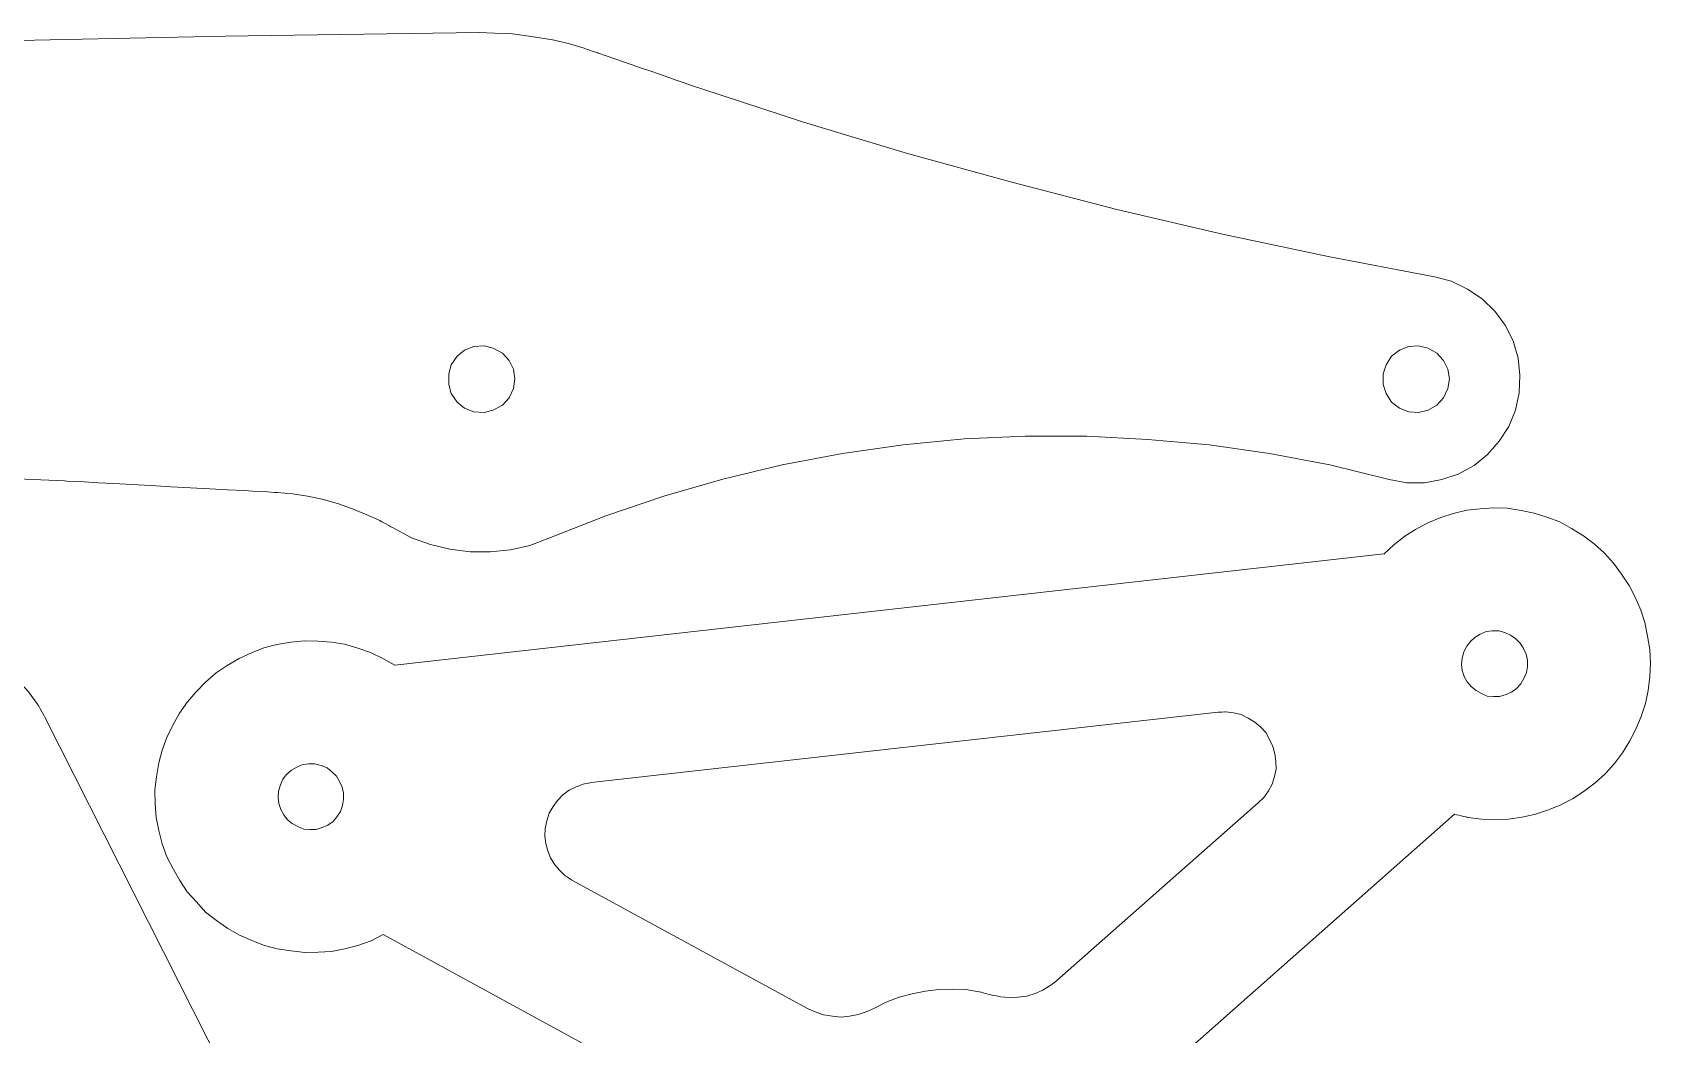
# Model space of a CAD drawing. Header units: millimetres. Extents: x -457 to 427, y -166 to 155.
# Drawn here: x -307.6 to -210.2, y -72.2 to -11.9 of the extents above; entities that cross this region are included whole.
import ezdxf

# ---------------------------------------------------------------- set-up
doc = ezdxf.new("R2010")
doc.units = ezdxf.units.MM
doc.header["$MEASUREMENT"] = 0
doc.layers.add('Livello 1', color=18, linetype='Continuous', true_color=0x000000)

msp = doc.modelspace()

# ---------------------------------------------------------------- linework, layer by layer
at = {"layer": 'Livello 1', "lineweight": 20}
for p, q in [((-226.272, -43.257), (-285.823, -49.942)), ((-285.086, -96.157), (-306.888, -53.069)), ((-274.006, -57.013), (-236.264, -52.777)), ((-233.839, -58.239), (-245.958, -68.922)), ((-243.139, -77.557), (-222.036, -58.91)), ((-260.974, -70.607), (-275.159, -62.876)), ((-286.52, -66.149), (-261.772, -79.649))]:
    msp.add_line(p, q, dxfattribs=at)
for points, knots in [([(-448.566, -23.418), (-448.566, -23.418), (-433.382, -21.506), (-433.382, -21.506), (-433.382, -21.506), (-418.199, -19.779), (-418.199, -19.779), (-418.199, -19.779), (-402.978, -18.235), (-402.978, -18.235), (-402.978, -18.235), (-387.721, -16.838), (-387.721, -16.838), (-387.721, -16.838), (-372.464, -15.588), (-372.464, -15.588), (-372.464, -15.588), (-357.207, -14.559), (-357.207, -14.559), (-357.207, -14.559), (-341.913, -13.676), (-341.913, -13.676), (-341.913, -13.676), (-326.656, -12.979), (-326.656, -12.979), (-326.656, -12.979), (-311.362, -12.427), (-311.362, -12.427), (-311.362, -12.427), (-296.031, -12.097), (-296.031, -12.097), (-296.031, -12.097), (-280.737, -11.876), (-280.737, -11.876)], [4, 4, 4, 4, 4.090909, 4.090909, 4.090909, 4.181818, 4.181818, 4.181818, 4.272727, 4.272727, 4.272727, 4.363636, 4.363636, 4.363636, 4.454545, 4.454545, 4.454545, 4.545455, 4.545455, 4.545455, 4.636364, 4.636364, 4.636364, 4.727273, 4.727273, 4.727273, 4.818182, 4.818182, 4.818182, 4.909091, 4.909091, 4.909091, 5, 5, 5, 5]), ([(-280.738, -11.874), (-280.738, -11.874), (-279.819, -11.911), (-279.819, -11.911), (-279.819, -11.911), (-278.9, -11.948), (-278.9, -11.948), (-278.9, -11.948), (-278.017, -12.059), (-278.017, -12.059), (-278.017, -12.059), (-277.098, -12.205), (-277.098, -12.205), (-277.098, -12.205), (-276.216, -12.352), (-276.216, -12.352), (-276.216, -12.352), (-275.297, -12.572), (-275.297, -12.572), (-275.297, -12.572), (-274.415, -12.83), (-274.415, -12.83), (-274.415, -12.83), (-273.57, -13.124), (-273.57, -13.123)], [0, 0, 0, 0, 0.125, 0.125, 0.125, 0.25, 0.25, 0.25, 0.375, 0.375, 0.375, 0.5, 0.5, 0.5, 0.625, 0.625, 0.625, 0.75, 0.75, 0.75, 0.875, 0.875, 0.875, 1, 1, 1, 1]), ([(-273.57, -13.123), (-273.513, -13.143), (-267.393, -15.256), (-267.393, -15.256), (-267.393, -15.256), (-261.216, -17.278), (-261.216, -17.278), (-261.216, -17.278), (-254.966, -19.153), (-254.966, -19.153), (-254.966, -19.153), (-248.68, -20.881), (-248.68, -20.881), (-248.68, -20.881), (-242.357, -22.535), (-242.357, -22.535), (-242.357, -22.535), (-235.996, -24.006), (-235.996, -24.006), (-235.996, -24.006), (-229.636, -25.365), (-229.636, -25.365), (-229.636, -25.365), (-223.239, -26.579), (-223.239, -26.579)], [1, 1, 1, 1, 1.124492, 1.124492, 1.124492, 1.249564, 1.249564, 1.249564, 1.374637, 1.374637, 1.374637, 1.49971, 1.49971, 1.49971, 1.624782, 1.624782, 1.624782, 1.749855, 1.749855, 1.749855, 1.874927, 1.874927, 1.874927, 2, 2, 2, 2]), ([(-223.239, -26.579), (-223.239, -26.579), (-222.209, -26.836), (-222.209, -26.836), (-222.209, -26.836), (-221.253, -27.315), (-221.253, -27.315), (-221.253, -27.315), (-220.371, -27.903), (-220.371, -27.903), (-220.371, -27.903), (-219.598, -28.638), (-219.598, -28.638), (-219.598, -28.638), (-218.974, -29.484), (-218.974, -29.484), (-218.974, -29.484), (-218.495, -30.441), (-218.495, -30.441), (-218.495, -30.441), (-218.201, -31.47), (-218.201, -31.47), (-218.201, -31.47), (-218.091, -32.499), (-218.091, -32.499), (-218.091, -32.499), (-218.128, -33.566), (-218.128, -33.566), (-218.128, -33.566), (-218.349, -34.595), (-218.349, -34.595), (-218.349, -34.595), (-218.754, -35.588), (-218.754, -35.588), (-218.754, -35.588), (-219.343, -36.469), (-219.343, -36.469), (-219.343, -36.469), (-220.04, -37.278), (-220.04, -37.278), (-220.04, -37.278), (-220.849, -37.939), (-220.849, -37.939), (-220.849, -37.939), (-221.805, -38.454), (-221.805, -38.454), (-221.805, -38.454), (-222.798, -38.784), (-222.798, -38.784), (-222.798, -38.784), (-223.827, -38.968), (-223.827, -38.968), (-223.827, -38.968), (-224.893, -38.968), (-224.893, -38.968), (-224.893, -38.968), (-225.96, -38.784), (-225.96, -38.784)], [2, 2, 2, 2, 2.052632, 2.052632, 2.052632, 2.105263, 2.105263, 2.105263, 2.157895, 2.157895, 2.157895, 2.210526, 2.210526, 2.210526, 2.263158, 2.263158, 2.263158, 2.315789, 2.315789, 2.315789, 2.368421, 2.368421, 2.368421, 2.421053, 2.421053, 2.421053, 2.473684, 2.473684, 2.473684, 2.526316, 2.526316, 2.526316, 2.578947, 2.578947, 2.578947, 2.631579, 2.631579, 2.631579, 2.684211, 2.684211, 2.684211, 2.736842, 2.736842, 2.736842, 2.789474, 2.789474, 2.789474, 2.842105, 2.842105, 2.842105, 2.894737, 2.894737, 2.894737, 2.947368, 2.947368, 2.947368, 3, 3, 3, 3]), ([(-278.606, -32.719), (-278.606, -32.719), (-278.679, -33.308), (-278.679, -33.308), (-278.679, -33.308), (-278.937, -33.86), (-278.937, -33.86), (-278.937, -33.86), (-279.341, -34.301), (-279.341, -34.301), (-279.341, -34.301), (-279.893, -34.595), (-279.893, -34.595), (-279.893, -34.595), (-280.444, -34.742), (-280.444, -34.742), (-280.444, -34.742), (-281.069, -34.704), (-281.069, -34.704), (-281.069, -34.704), (-281.62, -34.484), (-281.62, -34.484), (-281.62, -34.484), (-282.062, -34.116), (-282.062, -34.116), (-282.062, -34.116), (-282.429, -33.601), (-282.429, -33.601), (-282.429, -33.601), (-282.576, -33.05), (-282.576, -33.05), (-282.576, -33.05), (-282.576, -32.425), (-282.576, -32.425), (-282.576, -32.425), (-282.429, -31.873), (-282.429, -31.873), (-282.429, -31.873), (-282.062, -31.36), (-282.062, -31.36), (-282.062, -31.36), (-281.62, -30.992), (-281.62, -30.992), (-281.62, -30.992), (-281.069, -30.771), (-281.069, -30.771), (-281.069, -30.771), (-280.444, -30.734), (-280.444, -30.734), (-280.444, -30.734), (-279.893, -30.88), (-279.893, -30.88), (-279.893, -30.88), (-279.341, -31.175), (-279.341, -31.175), (-279.341, -31.175), (-278.937, -31.615), (-278.937, -31.615), (-278.937, -31.615), (-278.679, -32.13), (-278.679, -32.13), (-278.679, -32.13), (-278.606, -32.719), (-278.606, -32.719)], [0, 0, 0, 0, 0.047619, 0.047619, 0.047619, 0.095238, 0.095238, 0.095238, 0.142857, 0.142857, 0.142857, 0.190476, 0.190476, 0.190476, 0.238095, 0.238095, 0.238095, 0.285714, 0.285714, 0.285714, 0.333333, 0.333333, 0.333333, 0.380952, 0.380952, 0.380952, 0.428571, 0.428571, 0.428571, 0.47619, 0.47619, 0.47619, 0.52381, 0.52381, 0.52381, 0.571429, 0.571429, 0.571429, 0.619048, 0.619048, 0.619048, 0.666667, 0.666667, 0.666667, 0.714286, 0.714286, 0.714286, 0.761905, 0.761905, 0.761905, 0.809524, 0.809524, 0.809524, 0.857143, 0.857143, 0.857143, 0.904762, 0.904762, 0.904762, 0.952381, 0.952381, 0.952381, 1, 1, 1, 1]), ([(-222.32, -32.719), (-222.32, -32.719), (-222.43, -33.308), (-222.43, -33.308), (-222.43, -33.308), (-222.688, -33.86), (-222.688, -33.86), (-222.688, -33.86), (-223.092, -34.301), (-223.092, -34.301), (-223.092, -34.301), (-223.607, -34.595), (-223.607, -34.595), (-223.607, -34.595), (-224.195, -34.742), (-224.195, -34.742), (-224.195, -34.742), (-224.784, -34.704), (-224.784, -34.704), (-224.784, -34.704), (-225.335, -34.484), (-225.335, -34.484), (-225.335, -34.484), (-225.814, -34.116), (-225.814, -34.116), (-225.814, -34.116), (-226.144, -33.601), (-226.144, -33.601), (-226.144, -33.601), (-226.328, -33.05), (-226.328, -33.05), (-226.328, -33.05), (-226.328, -32.425), (-226.328, -32.425), (-226.328, -32.425), (-226.144, -31.873), (-226.144, -31.873), (-226.144, -31.873), (-225.814, -31.36), (-225.814, -31.36), (-225.814, -31.36), (-225.335, -30.992), (-225.335, -30.992), (-225.335, -30.992), (-224.784, -30.771), (-224.784, -30.771), (-224.784, -30.771), (-224.195, -30.734), (-224.195, -30.734), (-224.195, -30.734), (-223.607, -30.88), (-223.607, -30.88), (-223.607, -30.88), (-223.092, -31.175), (-223.092, -31.175), (-223.092, -31.175), (-222.688, -31.615), (-222.688, -31.615), (-222.688, -31.615), (-222.43, -32.13), (-222.43, -32.13), (-222.43, -32.13), (-222.32, -32.719), (-222.32, -32.719)], [0, 0, 0, 0, 0.047619, 0.047619, 0.047619, 0.095238, 0.095238, 0.095238, 0.142857, 0.142857, 0.142857, 0.190476, 0.190476, 0.190476, 0.238095, 0.238095, 0.238095, 0.285714, 0.285714, 0.285714, 0.333333, 0.333333, 0.333333, 0.380952, 0.380952, 0.380952, 0.428571, 0.428571, 0.428571, 0.47619, 0.47619, 0.47619, 0.52381, 0.52381, 0.52381, 0.571429, 0.571429, 0.571429, 0.619048, 0.619048, 0.619048, 0.666667, 0.666667, 0.666667, 0.714286, 0.714286, 0.714286, 0.761905, 0.761905, 0.761905, 0.809524, 0.809524, 0.809524, 0.857143, 0.857143, 0.857143, 0.904762, 0.904762, 0.904762, 0.952381, 0.952381, 0.952381, 1, 1, 1, 1]), ([(-225.962, -38.784), (-225.962, -38.784), (-229.527, -37.903), (-229.527, -37.903), (-229.527, -37.903), (-233.167, -37.204), (-233.167, -37.204), (-233.167, -37.204), (-236.806, -36.691), (-236.806, -36.691), (-236.806, -36.691), (-240.482, -36.36), (-240.482, -36.36), (-240.482, -36.36), (-244.158, -36.176), (-244.158, -36.176), (-244.158, -36.176), (-247.872, -36.176), (-247.872, -36.176), (-247.872, -36.176), (-251.549, -36.323), (-251.549, -36.323), (-251.549, -36.323), (-255.225, -36.691), (-255.225, -36.691), (-255.225, -36.691), (-258.865, -37.204), (-258.865, -37.204), (-258.865, -37.204), (-262.503, -37.903), (-262.503, -37.903), (-262.503, -37.903), (-266.069, -38.748), (-266.069, -38.748), (-266.069, -38.748), (-269.635, -39.778), (-269.635, -39.778), (-269.635, -39.778), (-273.128, -40.954), (-273.128, -40.954), (-273.128, -40.954), (-276.547, -42.314), (-276.547, -42.314)], [-1, -1, -1, -1, -0.928571, -0.928571, -0.928571, -0.857143, -0.857143, -0.857143, -0.785714, -0.785714, -0.785714, -0.714286, -0.714286, -0.714286, -0.642857, -0.642857, -0.642857, -0.571429, -0.571429, -0.571429, -0.5, -0.5, -0.5, -0.428571, -0.428571, -0.428571, -0.357143, -0.357143, -0.357143, -0.285714, -0.285714, -0.285714, -0.214286, -0.214286, -0.214286, -0.142857, -0.142857, -0.142857, -0.071429, -0.071429, -0.071429, 0, 0, 0, 0]), ([(-292.907, -39.557), (-292.933, -39.555), (-305.7, -38.858), (-305.7, -38.858), (-305.7, -38.858), (-318.495, -38.306), (-318.495, -38.306), (-318.495, -38.306), (-331.289, -37.938), (-331.289, -37.938), (-331.289, -37.938), (-344.119, -37.755), (-344.119, -37.755), (-344.119, -37.755), (-356.913, -37.718), (-356.913, -37.718), (-356.913, -37.718), (-369.744, -37.828), (-369.744, -37.828), (-369.744, -37.828), (-382.538, -38.122), (-382.538, -38.122), (-382.538, -38.122), (-395.332, -38.601), (-395.332, -38.601), (-395.332, -38.601), (-408.125, -39.189), (-408.125, -39.189), (-408.125, -39.189), (-420.919, -39.998), (-420.919, -39.998), (-420.919, -39.998), (-433.713, -40.954), (-433.713, -40.954), (-433.713, -40.954), (-446.47, -42.057), (-446.47, -42.057)], [2, 2, 2, 2, 2.083256, 2.083256, 2.083256, 2.166597, 2.166597, 2.166597, 2.249937, 2.249937, 2.249937, 2.333277, 2.333277, 2.333277, 2.416618, 2.416618, 2.416618, 2.499958, 2.499958, 2.499958, 2.583298, 2.583298, 2.583298, 2.666639, 2.666639, 2.666639, 2.749979, 2.749979, 2.749979, 2.833319, 2.833319, 2.833319, 2.91666, 2.91666, 2.91666, 3, 3, 3, 3]), ([(-285.923, -41.688), (-285.93, -41.684), (-286.731, -41.247), (-286.731, -41.247), (-286.731, -41.247), (-287.54, -40.88), (-287.54, -40.88), (-287.54, -40.88), (-288.421, -40.512), (-288.421, -40.512), (-288.421, -40.512), (-289.267, -40.218), (-289.267, -40.218), (-289.267, -40.218), (-290.186, -39.96), (-290.186, -39.96), (-290.186, -39.96), (-291.069, -39.777), (-291.069, -39.777), (-291.069, -39.777), (-291.988, -39.631), (-291.988, -39.631), (-291.988, -39.631), (-292.907, -39.557), (-292.907, -39.557)], [1, 1, 1, 1, 1.124485, 1.124485, 1.124485, 1.249559, 1.249559, 1.249559, 1.374632, 1.374632, 1.374632, 1.499706, 1.499706, 1.499706, 1.624779, 1.624779, 1.624779, 1.749853, 1.749853, 1.749853, 1.874926, 1.874926, 1.874926, 2, 2, 2, 2]), ([(-222.036, -58.91), (-222.036, -58.911), (-221.2, -59.113), (-221.2, -59.113), (-221.2, -59.113), (-220.411, -59.211), (-220.411, -59.211), (-220.411, -59.211), (-219.595, -59.23), (-219.595, -59.23), (-219.595, -59.23), (-218.784, -59.213), (-218.784, -59.213), (-218.784, -59.213), (-217.948, -59.083), (-217.948, -59.083), (-217.948, -59.083), (-217.152, -58.92), (-217.152, -58.92), (-217.152, -58.92), (-216.369, -58.647), (-216.369, -58.647), (-216.369, -58.647), (-215.626, -58.342), (-215.626, -58.342), (-215.626, -58.342), (-214.891, -57.964), (-214.891, -57.964), (-214.891, -57.964), (-214.202, -57.516), (-214.202, -57.516), (-214.202, -57.516), (-213.552, -57.036), (-213.552, -57.036), (-213.552, -57.036), (-212.947, -56.488), (-212.947, -56.488), (-212.947, -56.488), (-212.388, -55.87), (-212.388, -55.87), (-212.388, -55.87), (-211.905, -55.223), (-211.905, -55.223), (-211.905, -55.223), (-211.468, -54.509), (-211.468, -54.509), (-211.468, -54.509), (-211.104, -53.801), (-211.104, -53.801), (-211.104, -53.801), (-210.784, -53.026), (-210.784, -53.026), (-210.784, -53.026), (-210.537, -52.258), (-210.537, -52.258), (-210.537, -52.258), (-210.368, -51.462), (-210.368, -51.462), (-210.368, -51.462), (-210.276, -50.638), (-210.276, -50.638), (-210.276, -50.638), (-210.22, -49.819), (-210.22, -49.819), (-210.22, -49.819), (-210.273, -49.011), (-210.273, -49.011), (-210.273, -49.011), (-210.401, -48.211), (-210.401, -48.211), (-210.401, -48.211), (-210.568, -47.378), (-210.568, -47.378), (-210.568, -47.378), (-210.8, -46.628), (-210.8, -46.628), (-210.8, -46.628), (-211.146, -45.854), (-211.146, -45.854), (-211.146, -45.854), (-211.52, -45.156), (-211.52, -45.156), (-211.52, -45.156), (-211.968, -44.466), (-211.968, -44.466), (-211.968, -44.466), (-212.448, -43.817), (-212.448, -43.817), (-212.448, -43.817), (-212.997, -43.212), (-212.997, -43.212), (-212.997, -43.212), (-213.615, -42.653), (-213.615, -42.653), (-213.615, -42.653), (-214.261, -42.17), (-214.261, -42.17), (-214.261, -42.17), (-214.975, -41.733), (-214.975, -41.733), (-214.975, -41.733), (-215.687, -41.332), (-215.687, -41.332), (-215.687, -41.332), (-216.459, -41.049), (-216.459, -41.049), (-216.459, -41.049), (-217.227, -40.802), (-217.227, -40.802), (-217.227, -40.802), (-218.023, -40.631), (-218.023, -40.631), (-218.023, -40.631), (-218.851, -40.502), (-218.851, -40.502), (-218.851, -40.502), (-219.668, -40.482), (-219.668, -40.482), (-219.668, -40.482), (-220.475, -40.536), (-220.475, -40.536), (-220.475, -40.536), (-221.279, -40.626), (-221.279, -40.626), (-221.279, -40.626), (-222.107, -40.831), (-222.107, -40.831), (-222.107, -40.831), (-222.858, -41.063), (-222.858, -41.063), (-222.858, -41.063), (-223.637, -41.373), (-223.637, -41.373), (-223.637, -41.373), (-224.367, -41.788), (-224.367, -41.788), (-224.367, -41.788), (-225.025, -42.195), (-225.025, -42.195), (-225.025, -42.195), (-225.67, -42.71), (-225.67, -42.71), (-225.67, -42.71), (-226.274, -43.259), (-226.274, -43.259)], [28.161007, 28.161007, 28.161007, 28.161007, 28.181841, 28.181841, 28.181841, 28.202674, 28.202674, 28.202674, 28.223507, 28.223507, 28.223507, 28.244341, 28.244341, 28.244341, 28.265174, 28.265174, 28.265174, 28.286007, 28.286007, 28.286007, 28.306841, 28.306841, 28.306841, 28.327674, 28.327674, 28.327674, 28.348507, 28.348507, 28.348507, 28.369341, 28.369341, 28.369341, 28.390174, 28.390174, 28.390174, 28.411007, 28.411007, 28.411007, 28.431841, 28.431841, 28.431841, 28.452674, 28.452674, 28.452674, 28.473507, 28.473507, 28.473507, 28.494341, 28.494341, 28.494341, 28.515174, 28.515174, 28.515174, 28.536007, 28.536007, 28.536007, 28.556841, 28.556841, 28.556841, 28.577674, 28.577674, 28.577674, 28.598507, 28.598507, 28.598507, 28.619341, 28.619341, 28.619341, 28.640174, 28.640174, 28.640174, 28.661007, 28.661007, 28.661007, 28.681841, 28.681841, 28.681841, 28.702674, 28.702674, 28.702674, 28.723507, 28.723507, 28.723507, 28.744341, 28.744341, 28.744341, 28.765174, 28.765174, 28.765174, 28.786007, 28.786007, 28.786007, 28.806841, 28.806841, 28.806841, 28.827674, 28.827674, 28.827674, 28.848507, 28.848507, 28.848507, 28.869341, 28.869341, 28.869341, 28.890174, 28.890174, 28.890174, 28.911007, 28.911007, 28.911007, 28.931841, 28.931841, 28.931841, 28.952674, 28.952674, 28.952674, 28.973507, 28.973507, 28.973507, 28.994341, 28.994341, 28.994341, 29.015174, 29.015174, 29.015174, 29.036007, 29.036007, 29.036007, 29.056841, 29.056841, 29.056841, 29.077674, 29.077674, 29.077674, 29.098507, 29.098507, 29.098507, 29.119341, 29.119341, 29.119341, 29.140174, 29.140174, 29.140174, 29.161007, 29.161007, 29.161007, 29.161007]), ([(-276.547, -42.314), (-276.547, -42.314), (-277.687, -42.756), (-277.687, -42.756), (-277.687, -42.756), (-278.863, -43.012), (-278.863, -43.012), (-278.863, -43.012), (-280.076, -43.123), (-280.076, -43.123), (-280.076, -43.123), (-281.29, -43.123), (-281.29, -43.123), (-281.29, -43.123), (-282.504, -42.976), (-282.504, -42.976), (-282.504, -42.976), (-283.68, -42.682), (-283.68, -42.682), (-283.68, -42.682), (-284.82, -42.277), (-284.82, -42.277), (-284.82, -42.277), (-285.923, -41.688), (-285.923, -41.688)], [0, 0, 0, 0, 0.125, 0.125, 0.125, 0.25, 0.25, 0.25, 0.375, 0.375, 0.375, 0.5, 0.5, 0.5, 0.625, 0.625, 0.625, 0.75, 0.75, 0.75, 0.875, 0.875, 0.875, 1, 1, 1, 1]), ([(-306.888, -53.069), (-306.889, -53.069), (-307.329, -52.296), (-307.329, -52.296), (-307.329, -52.296), (-307.88, -51.561), (-307.88, -51.561), (-307.88, -51.561), (-308.506, -50.863), (-308.506, -50.863), (-308.506, -50.863), (-309.204, -50.274), (-309.204, -50.274), (-309.204, -50.274), (-309.976, -49.723), (-309.976, -49.723), (-309.976, -49.723), (-310.785, -49.318), (-310.785, -49.318), (-310.785, -49.318), (-311.631, -48.951), (-311.631, -48.951), (-311.631, -48.951), (-312.512, -48.693), (-312.512, -48.693), (-312.512, -48.693), (-313.432, -48.547), (-313.432, -48.547), (-313.432, -48.547), (-314.351, -48.509), (-314.351, -48.509), (-314.351, -48.509), (-315.27, -48.547), (-315.27, -48.547), (-315.27, -48.547), (-316.152, -48.731), (-316.152, -48.731)], [296.790208, 296.790208, 296.790208, 296.790208, 296.873542, 296.873542, 296.873542, 296.956875, 296.956875, 296.956875, 297.040208, 297.040208, 297.040208, 297.123542, 297.123542, 297.123542, 297.206875, 297.206875, 297.206875, 297.290208, 297.290208, 297.290208, 297.373542, 297.373542, 297.373542, 297.456875, 297.456875, 297.456875, 297.540208, 297.540208, 297.540208, 297.623542, 297.623542, 297.623542, 297.706875, 297.706875, 297.706875, 297.790208, 297.790208, 297.790208, 297.790208]), ([(-285.823, -49.942), (-285.823, -49.942), (-286.534, -49.54), (-286.534, -49.54), (-286.534, -49.54), (-287.277, -49.18), (-287.277, -49.18), (-287.277, -49.18), (-288.045, -48.933), (-288.045, -48.933), (-288.045, -48.933), (-288.85, -48.69), (-288.85, -48.69), (-288.85, -48.69), (-289.641, -48.558), (-289.641, -48.558), (-289.641, -48.558), (-290.461, -48.502), (-290.461, -48.502), (-290.461, -48.502), (-291.278, -48.482), (-291.278, -48.482), (-291.278, -48.482), (-292.082, -48.572), (-292.082, -48.572), (-292.082, -48.572), (-292.918, -48.703), (-292.918, -48.703), (-292.918, -48.703), (-293.708, -48.903), (-293.708, -48.903), (-293.708, -48.903), (-294.451, -49.208), (-294.451, -49.208), (-294.451, -49.208), (-295.19, -49.55), (-295.19, -49.55), (-295.19, -49.55), (-295.92, -49.965), (-295.92, -49.965), (-295.92, -49.965), (-296.573, -50.409), (-296.573, -50.409), (-296.573, -50.409), (-297.213, -50.961), (-297.213, -50.961), (-297.213, -50.961), (-297.777, -51.542), (-297.777, -51.542), (-297.777, -51.542), (-298.3, -52.156), (-298.3, -52.156), (-298.3, -52.156), (-298.778, -52.838), (-298.778, -52.838), (-298.778, -52.838), (-299.18, -53.549), (-299.18, -53.549), (-299.18, -53.549), (-299.54, -54.293), (-299.54, -54.293), (-299.54, -54.293), (-299.824, -55.065), (-299.824, -55.065), (-299.824, -55.065), (-300.034, -55.828), (-300.034, -55.828), (-300.034, -55.828), (-300.164, -56.656), (-300.164, -56.656), (-300.164, -56.656), (-300.26, -57.445), (-300.26, -57.445), (-300.26, -57.445), (-300.239, -58.294), (-300.239, -58.294), (-300.239, -58.294), (-300.185, -59.102), (-300.185, -59.102), (-300.185, -59.102), (-300.022, -59.897), (-300.022, -59.897), (-300.022, -59.897), (-299.822, -60.688), (-299.822, -60.688), (-299.822, -60.688), (-299.55, -61.471), (-299.55, -61.471), (-299.55, -61.471), (-299.172, -62.205), (-299.172, -62.205), (-299.172, -62.205), (-298.761, -62.9), (-298.761, -62.9), (-298.761, -62.9), (-298.314, -63.59), (-298.314, -63.59), (-298.314, -63.59), (-297.765, -64.194), (-297.765, -64.194), (-297.765, -64.194), (-297.216, -64.799), (-297.216, -64.799), (-297.216, -64.799), (-296.566, -65.319), (-296.566, -65.319), (-296.566, -65.319), (-295.884, -65.797), (-295.884, -65.797), (-295.884, -65.797), (-295.173, -66.198), (-295.173, -66.198), (-295.173, -66.198), (-294.433, -66.522), (-294.433, -66.522), (-294.433, -66.522), (-293.661, -66.805), (-293.661, -66.805), (-293.661, -66.805), (-292.897, -67.014), (-292.897, -67.014), (-292.897, -67.014), (-292.069, -67.144), (-292.069, -67.144), (-292.069, -67.144), (-291.245, -67.237), (-291.245, -67.237), (-291.245, -67.237), (-290.433, -67.22), (-290.433, -67.22), (-290.433, -67.22), (-289.626, -67.166), (-289.626, -67.166), (-289.626, -67.166), (-288.83, -67.004), (-288.83, -67.004), (-288.83, -67.004), (-288.039, -66.804), (-288.039, -66.804), (-288.039, -66.804), (-287.255, -66.531), (-287.255, -66.531), (-287.255, -66.531), (-286.521, -66.153), (-286.521, -66.153)], [59.92556, 59.92556, 59.92556, 59.92556, 59.946394, 59.946394, 59.946394, 59.967227, 59.967227, 59.967227, 59.98806, 59.98806, 59.98806, 60.008894, 60.008894, 60.008894, 60.029727, 60.029727, 60.029727, 60.05056, 60.05056, 60.05056, 60.071394, 60.071394, 60.071394, 60.092227, 60.092227, 60.092227, 60.11306, 60.11306, 60.11306, 60.133894, 60.133894, 60.133894, 60.154727, 60.154727, 60.154727, 60.17556, 60.17556, 60.17556, 60.196394, 60.196394, 60.196394, 60.217227, 60.217227, 60.217227, 60.23806, 60.23806, 60.23806, 60.258894, 60.258894, 60.258894, 60.279727, 60.279727, 60.279727, 60.30056, 60.30056, 60.30056, 60.321394, 60.321394, 60.321394, 60.342227, 60.342227, 60.342227, 60.36306, 60.36306, 60.36306, 60.383894, 60.383894, 60.383894, 60.404727, 60.404727, 60.404727, 60.42556, 60.42556, 60.42556, 60.446394, 60.446394, 60.446394, 60.467227, 60.467227, 60.467227, 60.48806, 60.48806, 60.48806, 60.508894, 60.508894, 60.508894, 60.529727, 60.529727, 60.529727, 60.55056, 60.55056, 60.55056, 60.571394, 60.571394, 60.571394, 60.592227, 60.592227, 60.592227, 60.61306, 60.61306, 60.61306, 60.633894, 60.633894, 60.633894, 60.654727, 60.654727, 60.654727, 60.67556, 60.67556, 60.67556, 60.696394, 60.696394, 60.696394, 60.717227, 60.717227, 60.717227, 60.73806, 60.73806, 60.73806, 60.758894, 60.758894, 60.758894, 60.779727, 60.779727, 60.779727, 60.80056, 60.80056, 60.80056, 60.821394, 60.821394, 60.821394, 60.842227, 60.842227, 60.842227, 60.86306, 60.86306, 60.86306, 60.883894, 60.883894, 60.883894, 60.904727, 60.904727, 60.904727, 60.92556, 60.92556, 60.92556, 60.92556]), ([(-217.637, -49.649), (-217.637, -49.649), (-217.633, -50.019), (-217.633, -50.019), (-217.633, -50.019), (-217.701, -50.396), (-217.701, -50.396), (-217.701, -50.396), (-217.847, -50.745), (-217.847, -50.745), (-217.847, -50.745), (-218.033, -51.061), (-218.033, -51.061), (-218.033, -51.061), (-218.297, -51.35), (-218.297, -51.35), (-218.297, -51.35), (-218.605, -51.57), (-218.605, -51.57), (-218.605, -51.57), (-218.922, -51.716), (-218.922, -51.716), (-218.922, -51.716), (-219.315, -51.834), (-219.315, -51.834), (-219.315, -51.834), (-219.685, -51.839), (-219.685, -51.839), (-219.685, -51.839), (-220.058, -51.807), (-220.058, -51.807), (-220.058, -51.807), (-220.407, -51.661), (-220.407, -51.661), (-220.407, -51.661), (-220.724, -51.475), (-220.724, -51.475), (-220.724, -51.475), (-221.008, -51.248), (-221.008, -51.248), (-221.008, -51.248), (-221.264, -50.944), (-221.264, -50.944), (-221.264, -50.944), (-221.447, -50.631), (-221.447, -50.631), (-221.447, -50.631), (-221.562, -50.274), (-221.562, -50.274), (-221.562, -50.274), (-221.602, -49.908), (-221.602, -49.908), (-221.602, -49.908), (-221.57, -49.534), (-221.57, -49.534), (-221.57, -49.534), (-221.466, -49.152), (-221.466, -49.152), (-221.466, -49.152), (-221.283, -48.799), (-221.283, -48.799), (-221.283, -48.799), (-221.057, -48.516), (-221.057, -48.516), (-221.057, -48.516), (-220.788, -48.263), (-220.788, -48.263), (-220.788, -48.263), (-220.476, -48.08), (-220.476, -48.08), (-220.476, -48.08), (-220.123, -47.929), (-220.123, -47.929), (-220.123, -47.929), (-219.758, -47.889), (-219.758, -47.889), (-219.758, -47.889), (-219.352, -47.881), (-219.352, -47.881), (-219.352, -47.881), (-219.007, -47.99), (-219.007, -47.99), (-219.007, -47.99), (-218.658, -48.136), (-218.658, -48.136), (-218.658, -48.136), (-218.337, -48.359), (-218.337, -48.359), (-218.337, -48.359), (-218.084, -48.626), (-218.084, -48.626), (-218.084, -48.626), (-217.865, -48.934), (-217.865, -48.934), (-217.865, -48.934), (-217.714, -49.288), (-217.714, -49.288), (-217.714, -49.288), (-217.637, -49.649), (-217.637, -49.649)], [0, 0, 0, 0, 0.030303, 0.030303, 0.030303, 0.060606, 0.060606, 0.060606, 0.090909, 0.090909, 0.090909, 0.121212, 0.121212, 0.121212, 0.151515, 0.151515, 0.151515, 0.181818, 0.181818, 0.181818, 0.212121, 0.212121, 0.212121, 0.242424, 0.242424, 0.242424, 0.272727, 0.272727, 0.272727, 0.30303, 0.30303, 0.30303, 0.333333, 0.333333, 0.333333, 0.363636, 0.363636, 0.363636, 0.393939, 0.393939, 0.393939, 0.424242, 0.424242, 0.424242, 0.454545, 0.454545, 0.454545, 0.484848, 0.484848, 0.484848, 0.515152, 0.515152, 0.515152, 0.545455, 0.545455, 0.545455, 0.575758, 0.575758, 0.575758, 0.606061, 0.606061, 0.606061, 0.636364, 0.636364, 0.636364, 0.666667, 0.666667, 0.666667, 0.69697, 0.69697, 0.69697, 0.727273, 0.727273, 0.727273, 0.757576, 0.757576, 0.757576, 0.787879, 0.787879, 0.787879, 0.818182, 0.818182, 0.818182, 0.848485, 0.848485, 0.848485, 0.878788, 0.878788, 0.878788, 0.909091, 0.909091, 0.909091, 0.939394, 0.939394, 0.939394, 0.969697, 0.969697, 0.969697, 1, 1, 1, 1]), ([(-236.264, -52.777), (-236.264, -52.776), (-235.785, -52.76), (-235.785, -52.76), (-235.785, -52.76), (-235.334, -52.819), (-235.334, -52.819), (-235.334, -52.819), (-234.88, -52.917), (-234.88, -52.917), (-234.88, -52.917), (-234.449, -53.127), (-234.449, -53.127), (-234.449, -53.127), (-234.051, -53.379), (-234.051, -53.379), (-234.051, -53.379), (-233.685, -53.671), (-233.685, -53.671), (-233.685, -53.671), (-233.389, -54.007), (-233.389, -54.007), (-233.389, -54.007), (-233.156, -54.425), (-233.156, -54.425), (-233.156, -54.425), (-232.961, -54.847), (-232.961, -54.847), (-232.961, -54.847), (-232.839, -55.277), (-232.839, -55.277), (-232.839, -55.277), (-232.785, -55.752), (-232.785, -55.752), (-232.785, -55.752), (-232.772, -56.195), (-232.772, -56.195), (-232.772, -56.195), (-232.87, -56.649), (-232.87, -56.649), (-232.87, -56.649), (-233.003, -57.109), (-233.003, -57.109), (-233.003, -57.109), (-233.217, -57.502), (-233.217, -57.502), (-233.217, -57.502), (-233.505, -57.905), (-233.505, -57.905), (-233.505, -57.905), (-233.838, -58.237), (-233.838, -58.237)], [74.288761, 74.288761, 74.288761, 74.288761, 74.347585, 74.347585, 74.347585, 74.406408, 74.406408, 74.406408, 74.465232, 74.465232, 74.465232, 74.524055, 74.524055, 74.524055, 74.582879, 74.582879, 74.582879, 74.641702, 74.641702, 74.641702, 74.700526, 74.700526, 74.700526, 74.75935, 74.75935, 74.75935, 74.818173, 74.818173, 74.818173, 74.876997, 74.876997, 74.876997, 74.93582, 74.93582, 74.93582, 74.994644, 74.994644, 74.994644, 75.053467, 75.053467, 75.053467, 75.112291, 75.112291, 75.112291, 75.171114, 75.171114, 75.171114, 75.229938, 75.229938, 75.229938, 75.288761, 75.288761, 75.288761, 75.288761]), ([(-288.916, -57.65), (-288.916, -57.65), (-288.912, -58.02), (-288.912, -58.02), (-288.912, -58.02), (-288.981, -58.397), (-288.981, -58.397), (-288.981, -58.397), (-289.09, -58.742), (-289.09, -58.742), (-289.09, -58.742), (-289.312, -59.063), (-289.312, -59.063), (-289.312, -59.063), (-289.539, -59.348), (-289.539, -59.348), (-289.539, -59.348), (-289.847, -59.567), (-289.847, -59.567), (-289.847, -59.567), (-290.2, -59.718), (-290.2, -59.718), (-290.2, -59.718), (-290.558, -59.833), (-290.558, -59.833), (-290.558, -59.833), (-290.928, -59.837), (-290.928, -59.837), (-290.928, -59.837), (-291.301, -59.805), (-291.301, -59.805), (-291.301, -59.805), (-291.651, -59.659), (-291.651, -59.659), (-291.651, -59.659), (-292.004, -59.477), (-292.004, -59.477), (-292.004, -59.477), (-292.288, -59.25), (-292.288, -59.25), (-292.288, -59.25), (-292.508, -58.942), (-292.508, -58.942), (-292.508, -58.942), (-292.691, -58.629), (-292.691, -58.629), (-292.691, -58.629), (-292.805, -58.272), (-292.805, -58.272), (-292.805, -58.272), (-292.846, -57.906), (-292.846, -57.906), (-292.846, -57.906), (-292.815, -57.532), (-292.815, -57.532), (-292.815, -57.532), (-292.709, -57.15), (-292.709, -57.15), (-292.709, -57.15), (-292.564, -56.802), (-292.564, -56.802), (-292.564, -56.802), (-292.337, -56.517), (-292.337, -56.517), (-292.337, -56.517), (-292.033, -56.262), (-292.033, -56.262), (-292.033, -56.262), (-291.72, -56.078), (-291.72, -56.078), (-291.72, -56.078), (-291.367, -55.929), (-291.367, -55.929), (-291.367, -55.929), (-291.002, -55.888), (-291.002, -55.888), (-291.002, -55.888), (-290.632, -55.883), (-290.632, -55.883), (-290.632, -55.883), (-290.25, -55.988), (-290.25, -55.988), (-290.25, -55.988), (-289.902, -56.133), (-289.902, -56.133), (-289.902, -56.133), (-289.617, -56.361), (-289.617, -56.361), (-289.617, -56.361), (-289.329, -56.624), (-289.329, -56.624), (-289.329, -56.624), (-289.146, -56.936), (-289.146, -56.936), (-289.146, -56.936), (-288.996, -57.289), (-288.996, -57.289), (-288.996, -57.289), (-288.916, -57.65), (-288.916, -57.65)], [0, 0, 0, 0, 0.030303, 0.030303, 0.030303, 0.060606, 0.060606, 0.060606, 0.090909, 0.090909, 0.090909, 0.121212, 0.121212, 0.121212, 0.151515, 0.151515, 0.151515, 0.181818, 0.181818, 0.181818, 0.212121, 0.212121, 0.212121, 0.242424, 0.242424, 0.242424, 0.272727, 0.272727, 0.272727, 0.30303, 0.30303, 0.30303, 0.333333, 0.333333, 0.333333, 0.363636, 0.363636, 0.363636, 0.393939, 0.393939, 0.393939, 0.424242, 0.424242, 0.424242, 0.454545, 0.454545, 0.454545, 0.484848, 0.484848, 0.484848, 0.515152, 0.515152, 0.515152, 0.545455, 0.545455, 0.545455, 0.575758, 0.575758, 0.575758, 0.606061, 0.606061, 0.606061, 0.636364, 0.636364, 0.636364, 0.666667, 0.666667, 0.666667, 0.69697, 0.69697, 0.69697, 0.727273, 0.727273, 0.727273, 0.757576, 0.757576, 0.757576, 0.787879, 0.787879, 0.787879, 0.818182, 0.818182, 0.818182, 0.848485, 0.848485, 0.848485, 0.878788, 0.878788, 0.878788, 0.909091, 0.909091, 0.909091, 0.939394, 0.939394, 0.939394, 0.969697, 0.969697, 0.969697, 1, 1, 1, 1]), ([(-275.159, -62.876), (-275.16, -62.876), (-275.558, -62.625), (-275.558, -62.625), (-275.558, -62.625), (-275.891, -62.293), (-275.891, -62.293), (-275.891, -62.293), (-276.187, -61.956), (-276.187, -61.956), (-276.187, -61.956), (-276.456, -61.542), (-276.456, -61.542), (-276.456, -61.542), (-276.615, -61.116), (-276.615, -61.116), (-276.615, -61.116), (-276.737, -60.686), (-276.737, -60.686), (-276.737, -60.686), (-276.791, -60.211), (-276.791, -60.211), (-276.791, -60.211), (-276.767, -59.765), (-276.767, -59.765), (-276.767, -59.765), (-276.67, -59.309), (-276.67, -59.309), (-276.67, -59.309), (-276.537, -58.851), (-276.537, -58.851), (-276.537, -58.851), (-276.285, -58.452), (-276.285, -58.452), (-276.285, -58.452), (-276.03, -58.092), (-276.03, -58.092), (-276.03, -58.092), (-275.698, -57.758), (-275.698, -57.758), (-275.698, -57.758), (-275.324, -57.458), (-275.324, -57.458), (-275.324, -57.458), (-274.903, -57.263), (-274.903, -57.263), (-274.903, -57.263), (-274.477, -57.104), (-274.477, -57.104), (-274.477, -57.104), (-274.006, -57.014), (-274.006, -57.013)], [35.311298, 35.311298, 35.311298, 35.311298, 35.370122, 35.370122, 35.370122, 35.428945, 35.428945, 35.428945, 35.487769, 35.487769, 35.487769, 35.546592, 35.546592, 35.546592, 35.605416, 35.605416, 35.605416, 35.664239, 35.664239, 35.664239, 35.723063, 35.723063, 35.723063, 35.781886, 35.781886, 35.781886, 35.84071, 35.84071, 35.84071, 35.899534, 35.899534, 35.899534, 35.958357, 35.958357, 35.958357, 36.017181, 36.017181, 36.017181, 36.076004, 36.076004, 36.076004, 36.134828, 36.134828, 36.134828, 36.193651, 36.193651, 36.193651, 36.252475, 36.252475, 36.252475, 36.311298, 36.311298, 36.311298, 36.311298]), ([(-245.958, -68.922), (-245.971, -68.931), (-246.367, -69.226), (-246.367, -69.226), (-246.367, -69.226), (-246.818, -69.498), (-246.818, -69.498), (-246.818, -69.498), (-247.276, -69.697), (-247.276, -69.697), (-247.276, -69.697), (-247.775, -69.864), (-247.775, -69.864), (-247.775, -69.864), (-248.323, -69.926), (-248.323, -69.926), (-248.323, -69.926), (-248.838, -69.948), (-248.838, -69.948), (-248.838, -69.948), (-249.362, -69.895), (-249.362, -69.895), (-249.362, -69.895), (-249.853, -69.802), (-249.854, -69.802)], [16.155982, 16.155982, 16.155982, 16.155982, 16.279262, 16.279262, 16.279262, 16.404507, 16.404507, 16.404507, 16.529753, 16.529753, 16.529753, 16.654999, 16.654999, 16.654999, 16.780244, 16.780244, 16.780244, 16.90549, 16.90549, 16.90549, 17.030736, 17.030736, 17.030736, 17.155982, 17.155982, 17.155982, 17.155982]), ([(-249.854, -69.802), (-249.854, -69.803), (-250.655, -69.597), (-250.655, -69.597), (-250.655, -69.597), (-251.446, -69.463), (-251.446, -69.463), (-251.446, -69.463), (-252.262, -69.444), (-252.262, -69.444), (-252.262, -69.444), (-253.074, -69.461), (-253.074, -69.461), (-253.074, -69.461), (-253.879, -69.551), (-253.879, -69.551), (-253.879, -69.551), (-254.674, -69.714), (-254.674, -69.714), (-254.674, -69.714), (-255.466, -69.914), (-255.466, -69.914), (-255.466, -69.914), (-256.245, -70.224), (-256.245, -70.224), (-256.245, -70.224), (-256.979, -70.602), (-256.979, -70.602)], [17.155982, 17.155982, 17.155982, 17.155982, 17.267093, 17.267093, 17.267093, 17.378204, 17.378204, 17.378204, 17.489315, 17.489315, 17.489315, 17.600426, 17.600426, 17.600426, 17.711537, 17.711537, 17.711537, 17.822648, 17.822648, 17.822648, 17.933759, 17.933759, 17.933759, 18.04487, 18.04487, 18.04487, 18.155982, 18.155982, 18.155982, 18.155982]), ([(-256.979, -70.602), (-256.979, -70.602), (-257.437, -70.803), (-257.437, -70.803), (-257.437, -70.803), (-257.936, -70.969), (-257.936, -70.969), (-257.936, -70.969), (-258.444, -71.064), (-258.444, -71.064), (-258.444, -71.064), (-258.956, -71.12), (-258.956, -71.12), (-258.956, -71.12), (-259.48, -71.068), (-259.48, -71.068), (-259.48, -71.068), (-260.008, -70.979), (-260.008, -70.979), (-260.008, -70.979), (-260.507, -70.813), (-260.507, -70.813), (-260.507, -70.813), (-260.975, -70.607), (-260.974, -70.607)], [18.155982, 18.155982, 18.155982, 18.155982, 18.280982, 18.280982, 18.280982, 18.405982, 18.405982, 18.405982, 18.530982, 18.530982, 18.530982, 18.655982, 18.655982, 18.655982, 18.780982, 18.780982, 18.780982, 18.905982, 18.905982, 18.905982, 19.030982, 19.030982, 19.030982, 19.155982, 19.155982, 19.155982, 19.155982])]:
    msp.add_open_spline(points, degree=3, knots=knots, dxfattribs=at)

doc.saveas('drawing.dxf')
